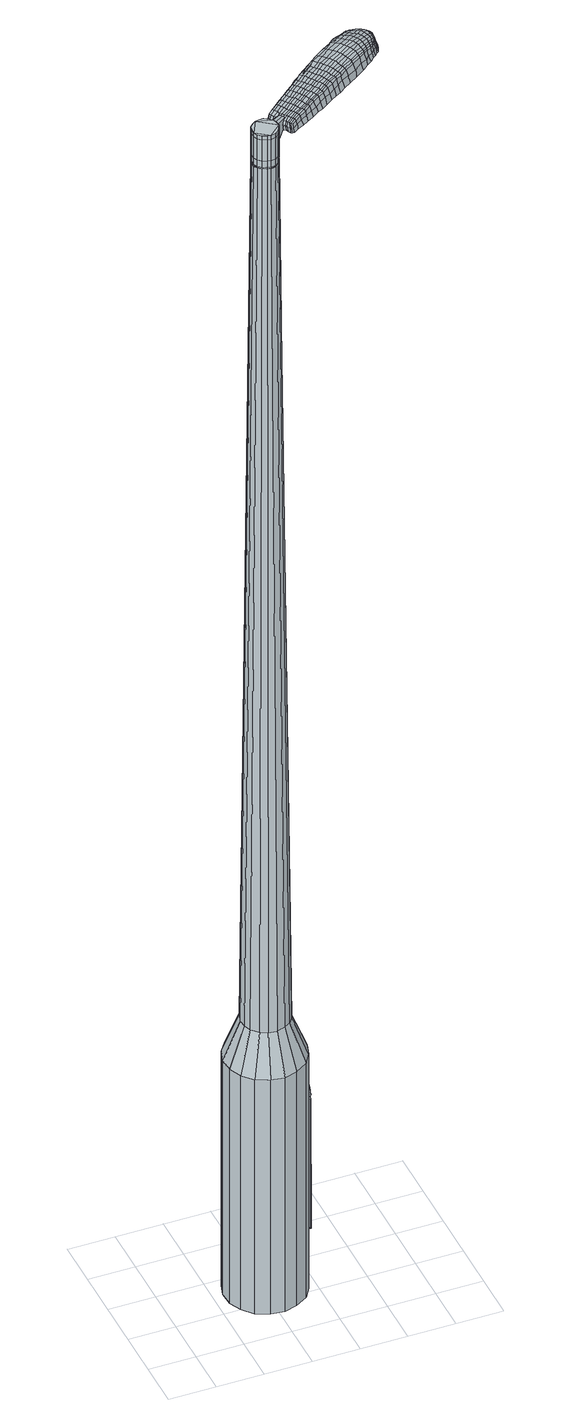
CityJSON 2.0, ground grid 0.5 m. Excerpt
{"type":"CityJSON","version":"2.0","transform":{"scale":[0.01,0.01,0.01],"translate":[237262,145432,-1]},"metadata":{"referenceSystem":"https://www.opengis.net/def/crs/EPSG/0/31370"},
"CityObjects":{
"object1":{"type":"GenericCityObject","attributes":{"cluster":594,"mean_distance_to_centroid":0.357,"new_centroid_x":237263.03,"new_centroid_y":145432.71,"mean_distance_to_camera":6.8,"H1":71.88,"H2":29.85,"Z_final":118.07,"cluster2":55,"proj_x":237265.66,"proj_y":145436.64,"id_line":13754,"bearing_l":123.86,"distance":4.72,"orientation":"right","G_obj":33.86},"geometry":[{"type":"MultiSurface","lod":"2","boundaries":[[[0,1,2,3]],[[1,4,5,2]],[[4,6,7,5]],[[6,8,9,7]],[[8,10,11,9]],[[10,12,13,11]],[[12,14,15,13]],[[14,16,17,15]],[[16,18,19,17]],[[18,20,21,19]],[[20,22,23,21]],[[22,24,25,23]],[[24,26,27,25]],[[26,28,29,27]],[[28,30,31,29]],[[30,32,33,31]],[[32,34,35,33]],[[34,0,3,35]],[[36,37,38,39]],[[38,40,41,42]],[[41,43,42]],[[42,44,45,46]],[[45,47,46]],[[46,48,49,50]],[[49,51,50]],[[42,46,50,38]],[[50,52,39,38]],[[53,36,39]],[[2,5,7,35]],[[7,9,11,15]],[[11,13,15]],[[15,17,19,23]],[[19,21,23]],[[23,25,27,31]],[[27,29,31]],[[15,23,31,7]],[[31,33,35,7]],[[3,2,35]],[[1,0,54,55]],[[0,34,56,54]],[[34,32,57,56]],[[32,30,58,57]],[[30,28,59,58]],[[28,26,60,59]],[[26,24,61,60]],[[24,22,62,61]],[[22,20,63,62]],[[20,18,64,63]],[[18,16,65,64]],[[16,14,66,65]],[[14,12,67,66]],[[12,10,68,67]],[[10,8,69,68]],[[8,6,70,69]],[[6,4,71,70]],[[4,1,55,71]],[[55,54,72,73]],[[54,56,74,72]],[[56,57,75,74]],[[57,58,76,75]],[[58,59,77,76]],[[59,60,78,77]],[[60,61,79,78]],[[61,62,80,79]],[[62,63,81,80]],[[63,64,82,81]],[[64,65,83,82]],[[65,66,84,83]],[[66,67,85,84]],[[67,68,86,85]],[[68,69,87,86]],[[69,70,88,87]],[[70,71,89,88]],[[71,55,73,89]],[[90,91,92,73]],[[74,93,91,90]],[[94,95,93,74]],[[96,97,95,94]],[[98,99,97,96]],[[78,100,99,98]],[[101,102,100,78]],[[103,104,102,101]],[[105,106,104,103]],[[107,108,106,105]],[[109,110,108,107]],[[84,111,110,109]],[[112,113,111,84]],[[114,115,113,112]],[[116,117,115,114]],[[88,118,117,116]],[[119,120,118,88]],[[73,92,120,119]],[[121,122,123,124]],[[125,121,124,126]],[[127,125,126,128]],[[129,127,128,130]],[[131,129,130,132]],[[133,131,132,134]],[[135,133,134,136]],[[137,135,136,138]],[[139,137,138,140]],[[141,139,140,142]],[[143,141,142,144]],[[145,143,144,146]],[[147,145,146,148]],[[149,147,148,150]],[[151,149,150,152]],[[153,151,152,154]],[[72,90,73]],[[72,74,90]],[[75,94,74]],[[75,76,96,94]],[[76,77,98,96]],[[77,78,98]],[[79,101,78]],[[79,80,103,101]],[[80,81,105,103]],[[81,82,107,105]],[[82,83,109,107]],[[83,84,109]],[[85,112,84]],[[85,86,114,112]],[[86,87,116,114]],[[87,88,116]],[[89,119,88]],[[89,73,119]],[[155,92,91]],[[156,120,92]],[[156,118,120]],[[157,117,118]],[[157,158,115,117]],[[158,159,113,115]],[[159,111,113]],[[160,110,111]],[[160,161,108,110]],[[161,162,106,108]],[[162,163,104,106]],[[163,164,102,104]],[[164,100,102]],[[165,99,100]],[[165,166,97,99]],[[166,167,95,97]],[[167,93,95]],[[155,91,93]],[[39,52,153,168]],[[92,155,169,154]],[[53,39,168,122]],[[155,93,123,169]],[[36,53,122,121]],[[93,167,124,123]],[[37,36,121,125]],[[167,166,126,124]],[[38,37,125,127]],[[166,165,128,126]],[[40,38,127,129]],[[165,100,130,128]],[[41,40,129,131]],[[100,164,132,130]],[[43,41,131,133]],[[164,163,134,132]],[[42,43,133,135]],[[163,162,136,134]],[[44,42,135,137]],[[162,161,138,136]],[[45,44,137,139]],[[161,160,140,138]],[[47,45,139,141]],[[160,111,142,140]],[[46,47,141,143]],[[111,159,144,142]],[[48,46,143,145]],[[159,158,146,144]],[[49,48,145,147]],[[158,157,148,146]],[[51,49,147,149]],[[157,118,150,148]],[[50,51,149,151]],[[118,156,152,150]],[[52,50,151,153]],[[156,92,154,152]],[[153,154,170,171]],[[154,169,172,170]],[[169,123,173,172]],[[123,122,174,173]],[[122,168,175,174]],[[168,153,171,175]],[[176,177,178,179]],[[180,176,179,181]],[[176,180,182,183]],[[177,176,183,184]],[[185,186,187,188]],[[189,185,188,190]],[[185,189,191,192]],[[186,185,192,193]],[[194,195,196,197]],[[198,194,197,199]],[[194,198,200,201]],[[195,194,201,202]],[[203,204,205,206]],[[207,203,206,208]],[[203,207,209,210]],[[204,203,210,211]],[[212,213,214,215]],[[216,212,215,217]],[[212,216,218,219]],[[213,212,219,220]],[[221,222,223,224]],[[225,221,224,226]],[[221,225,227,228]],[[222,221,228,229]],[[230,231,232,233]],[[222,230,233,223]],[[230,222,229,234]],[[231,230,234,235]],[[236,237,238,239]],[[231,236,239,232]],[[236,231,235,240]],[[237,236,240,241]],[[242,180,181,243]],[[237,242,243,238]],[[242,237,241,244]],[[180,242,244,182]],[[245,246,247,248]],[[249,245,248,250]],[[245,249,251,252]],[[246,245,252,253]],[[254,255,256,257]],[[246,254,257,247]],[[254,246,253,258]],[[255,254,258,259]],[[260,261,262,263]],[[255,260,263,256]],[[260,255,259,264]],[[261,260,264,265]],[[266,267,268,269]],[[261,266,269,262]],[[266,261,265,270]],[[267,266,270,271]],[[272,177,184,273]],[[267,272,273,268]],[[272,267,271,274]],[[177,272,274,178]],[[275,276,277,278]],[[279,275,278,280]],[[275,279,281,282]],[[276,275,282,283]],[[284,285,286,287]],[[276,284,287,277]],[[284,276,283,288]],[[285,284,288,289]],[[290,291,292,293]],[[285,290,293,286]],[[290,285,289,294]],[[291,290,294,295]],[[296,189,190,297]],[[291,296,297,292]],[[296,291,295,298]],[[189,296,298,191]],[[299,300,301,302]],[[303,299,302,304]],[[299,303,305,306]],[[300,299,306,307]],[[308,309,310,311]],[[300,308,311,301]],[[308,300,307,312]],[[309,308,312,313]],[[314,315,316,317]],[[309,314,317,310]],[[314,309,313,318]],[[315,314,318,319]],[[320,321,322,323]],[[315,320,323,316]],[[320,315,319,324]],[[321,320,324,325]],[[326,186,193,327]],[[321,326,327,322]],[[326,321,325,328]],[[186,326,328,187]],[[329,215,214,330]],[[331,329,330,332]],[[329,331,333,334]],[[215,329,334,217]],[[335,331,332,336]],[[337,335,336,338]],[[335,337,339,340]],[[331,335,340,333]],[[341,337,338,342]],[[343,341,342,344]],[[341,343,345,346]],[[337,341,346,339]],[[347,343,344,348]],[[349,347,348,350]],[[347,349,351,352]],[[343,347,352,345]],[[353,349,350,354]],[[204,353,354,205]],[[353,204,211,355]],[[349,353,355,351]],[[356,357,202,201]],[[358,356,201,200]],[[356,358,359,360]],[[357,356,360,361]],[[362,363,361,360]],[[364,362,360,359]],[[362,364,365,366]],[[363,362,366,367]],[[368,369,367,366]],[[370,368,366,365]],[[368,370,371,372]],[[369,368,372,373]],[[374,375,373,372]],[[376,374,372,371]],[[374,376,209,207]],[[375,374,207,208]],[[377,378,379,380]],[[279,377,380,281]],[[377,279,280,381]],[[378,377,381,382]],[[383,198,199,384]],[[378,383,384,379]],[[383,378,382,385]],[[198,383,385,200]],[[386,387,388,389]],[[225,386,389,227]],[[386,225,226,390]],[[387,386,390,391]],[[392,393,394,395]],[[387,392,395,388]],[[392,387,391,396]],[[393,392,396,397]],[[398,195,202,399]],[[393,398,399,394]],[[398,393,397,400]],[[195,398,400,196]],[[401,402,403,404]],[[183,401,404,184]],[[401,183,182,405]],[[402,401,405,406]],[[407,408,409,410]],[[402,407,410,403]],[[407,402,406,411]],[[408,407,411,412]],[[413,206,205,414]],[[408,413,414,409]],[[413,408,412,415]],[[206,413,415,208]],[[416,417,418,419]],[[188,416,419,190]],[[416,188,187,420]],[[417,416,420,421]],[[422,210,209,423]],[[417,422,423,418]],[[422,417,421,424]],[[210,422,424,211]],[[425,426,427,428]],[[303,425,428,305]],[[425,303,304,429]],[[426,425,429,430]],[[431,216,217,432]],[[426,431,432,427]],[[431,426,430,433]],[[216,431,433,218]],[[434,435,436,437]],[[249,434,437,251]],[[434,249,250,438]],[[435,434,438,439]],[[440,441,442,443]],[[435,440,443,436]],[[440,435,439,444]],[[441,440,444,445]],[[446,213,220,447]],[[441,446,447,442]],[[446,441,445,448]],[[213,446,448,214]],[[449,450,439,438]],[[248,449,438,250]],[[449,248,247,451]],[[450,449,451,452]],[[453,454,445,444]],[[450,453,444,439]],[[453,450,452,455]],[[454,453,455,456]],[[457,330,214,448]],[[454,457,448,445]],[[457,454,456,458]],[[330,457,458,332]],[[459,460,461,462]],[[306,459,462,307]],[[459,306,305,428]],[[460,459,428,427]],[[463,334,333,464]],[[460,463,464,461]],[[463,460,427,432]],[[334,463,432,217]],[[465,466,452,451]],[[257,465,451,247]],[[465,257,256,467]],[[466,465,467,468]],[[469,470,456,455]],[[466,469,455,452]],[[469,466,468,471]],[[470,469,471,472]],[[473,336,332,458]],[[470,473,458,456]],[[473,470,472,474]],[[336,473,474,338]],[[475,476,477,478]],[[312,475,478,313]],[[475,312,307,462]],[[476,475,462,461]],[[479,340,339,480]],[[476,479,480,477]],[[479,476,461,464]],[[340,479,464,333]],[[481,482,468,467]],[[263,481,467,256]],[[481,263,262,483]],[[482,481,483,484]],[[485,486,472,471]],[[482,485,471,468]],[[485,482,484,487]],[[486,485,487,488]],[[489,342,338,474]],[[486,489,474,472]],[[489,486,488,490]],[[342,489,490,344]],[[491,492,493,494]],[[318,491,494,319]],[[491,318,313,478]],[[492,491,478,477]],[[495,346,345,496]],[[492,495,496,493]],[[495,492,477,480]],[[346,495,480,339]],[[497,498,484,483]],[[269,497,483,262]],[[497,269,268,499]],[[498,497,499,500]],[[501,502,488,487]],[[498,501,487,484]],[[501,498,500,503]],[[502,501,503,504]],[[505,348,344,490]],[[502,505,490,488]],[[505,502,504,506]],[[348,505,506,350]],[[507,508,509,510]],[[324,507,510,325]],[[507,324,319,494]],[[508,507,494,493]],[[511,352,351,512]],[[508,511,512,509]],[[511,508,493,496]],[[352,511,496,345]],[[513,514,500,499]],[[273,513,499,268]],[[513,273,184,404]],[[514,513,404,403]],[[515,516,504,503]],[[514,515,503,500]],[[515,514,403,410]],[[516,515,410,409]],[[517,354,350,506]],[[516,517,506,504]],[[517,516,409,414]],[[354,517,414,205]],[[518,519,421,420]],[[328,518,420,187]],[[518,328,325,510]],[[519,518,510,509]],[[520,355,211,424]],[[519,520,424,421]],[[520,519,509,512]],[[355,520,512,351]],[[521,522,382,381]],[[278,521,381,280]],[[521,278,277,523]],[[522,521,523,524]],[[525,358,200,385]],[[522,525,385,382]],[[525,522,524,526]],[[358,525,526,359]],[[527,528,529,530]],[[228,527,530,229]],[[527,228,227,389]],[[528,527,389,388]],[[531,532,533,534]],[[528,531,534,529]],[[531,528,388,395]],[[532,531,395,394]],[[535,357,361,536]],[[532,535,536,533]],[[535,532,394,399]],[[357,535,399,202]],[[537,538,524,523]],[[287,537,523,277]],[[537,287,286,539]],[[538,537,539,540]],[[541,364,359,526]],[[538,541,526,524]],[[541,538,540,542]],[[364,541,542,365]],[[543,544,545,546]],[[234,543,546,235]],[[543,234,229,530]],[[544,543,530,529]],[[547,548,549,550]],[[544,547,550,545]],[[547,544,529,534]],[[548,547,534,533]],[[551,363,367,552]],[[548,551,552,549]],[[551,548,533,536]],[[363,551,536,361]],[[553,554,540,539]],[[293,553,539,286]],[[553,293,292,555]],[[554,553,555,556]],[[557,370,365,542]],[[554,557,542,540]],[[557,554,556,558]],[[370,557,558,371]],[[559,560,561,562]],[[240,559,562,241]],[[559,240,235,546]],[[560,559,546,545]],[[563,564,565,566]],[[560,563,566,561]],[[563,560,545,550]],[[564,563,550,549]],[[567,369,373,568]],[[564,567,568,565]],[[567,564,549,552]],[[369,567,552,367]],[[569,570,556,555]],[[297,569,555,292]],[[569,297,190,419]],[[570,569,419,418]],[[571,376,371,558]],[[570,571,558,556]],[[571,570,418,423]],[[376,571,423,209]],[[572,573,406,405]],[[244,572,405,182]],[[572,244,241,562]],[[573,572,562,561]],[[574,575,412,411]],[[573,574,411,406]],[[574,573,561,566]],[[575,574,566,565]],[[576,375,208,415]],[[575,576,415,412]],[[576,575,565,568]],[[375,576,568,373]],[[577,578,579,580]],[[580,579,581,582]],[[583,581,579,584]],[[584,579,578,585]],[[586,587,588,589]],[[589,588,590,591]],[[592,590,588,593]],[[593,588,587,594]],[[595,596,597,598]],[[598,597,599,600]],[[601,599,597,602]],[[602,597,596,603]],[[604,605,606,607]],[[607,606,608,609]],[[610,608,606,611]],[[611,606,605,612]],[[613,614,615,616]],[[616,615,617,618]],[[619,617,615,620]],[[620,615,614,621]],[[622,623,624,625]],[[625,624,626,627]],[[628,626,624,629]],[[629,624,623,630]],[[631,632,633,634]],[[634,633,623,622]],[[630,623,633,635]],[[635,633,632,636]],[[637,638,639,640]],[[640,639,632,631]],[[636,632,639,641]],[[641,639,638,642]],[[582,581,643,644]],[[644,643,638,637]],[[642,638,643,645]],[[645,643,581,583]],[[646,647,648,649]],[[649,648,650,651]],[[652,650,648,653]],[[653,648,647,654]],[[655,656,657,658]],[[658,657,647,646]],[[654,647,657,659]],[[659,657,656,660]],[[661,662,663,664]],[[664,663,656,655]],[[660,656,663,665]],[[665,663,662,666]],[[667,668,669,670]],[[670,669,662,661]],[[666,662,669,671]],[[671,669,668,672]],[[585,578,673,674]],[[674,673,668,667]],[[672,668,673,675]],[[675,673,578,577]],[[676,677,678,679]],[[679,678,680,681]],[[682,680,678,683]],[[683,678,677,684]],[[685,686,687,688]],[[688,687,677,676]],[[684,677,687,689]],[[689,687,686,690]],[[691,692,693,694]],[[694,693,686,685]],[[690,686,693,695]],[[695,693,692,696]],[[591,590,697,698]],[[698,697,692,691]],[[696,692,697,699]],[[699,697,590,592]],[[700,701,702,703]],[[703,702,704,705]],[[706,704,702,707]],[[707,702,701,708]],[[709,710,711,712]],[[712,711,701,700]],[[708,701,711,713]],[[713,711,710,714]],[[715,716,717,718]],[[718,717,710,709]],[[714,710,717,719]],[[719,717,716,720]],[[721,722,723,724]],[[724,723,716,715]],[[720,716,723,725]],[[725,723,722,726]],[[594,587,727,728]],[[728,727,722,721]],[[726,722,727,729]],[[729,727,587,586]],[[613,616,730,731]],[[731,730,732,733]],[[734,732,730,735]],[[735,730,616,618]],[[733,732,736,737]],[[737,736,738,739]],[[740,738,736,741]],[[741,736,732,734]],[[739,738,742,743]],[[743,742,744,745]],[[746,744,742,747]],[[747,742,738,740]],[[745,744,748,749]],[[749,748,750,751]],[[752,750,748,753]],[[753,748,744,746]],[[751,750,754,755]],[[755,754,605,604]],[[612,605,754,756]],[[756,754,750,752]],[[603,757,758,602]],[[602,758,759,601]],[[760,759,758,761]],[[761,758,757,762]],[[762,763,764,761]],[[761,764,765,760]],[[766,765,764,767]],[[767,764,763,768]],[[768,769,770,767]],[[767,770,771,766]],[[772,771,770,773]],[[773,770,769,774]],[[774,775,776,773]],[[773,776,777,772]],[[610,777,776,608]],[[608,776,775,609]],[[778,779,780,781]],[[781,780,680,682]],[[681,680,780,782]],[[782,780,779,783]],[[600,599,784,785]],[[785,784,779,778]],[[783,779,784,786]],[[786,784,599,601]],[[787,788,789,790]],[[790,789,626,628]],[[627,626,789,791]],[[791,789,788,792]],[[793,794,795,796]],[[796,795,788,787]],[[792,788,795,797]],[[797,795,794,798]],[[603,596,799,800]],[[800,799,794,793]],[[798,794,799,801]],[[801,799,596,595]],[[802,803,804,805]],[[805,804,584,585]],[[583,584,804,806]],[[806,804,803,807]],[[808,809,810,811]],[[811,810,803,802]],[[807,803,810,812]],[[812,810,809,813]],[[604,607,814,815]],[[815,814,809,808]],[[813,809,814,816]],[[816,814,607,609]],[[817,818,819,820]],[[820,819,589,591]],[[586,589,819,821]],[[821,819,818,822]],[[610,611,823,824]],[[824,823,818,817]],[[822,818,823,825]],[[825,823,611,612]],[[826,827,828,829]],[[829,828,704,706]],[[705,704,828,830]],[[830,828,827,831]],[[618,617,832,833]],[[833,832,827,826]],[[831,827,832,834]],[[834,832,617,619]],[[835,836,837,838]],[[838,837,650,652]],[[651,650,837,839]],[[839,837,836,840]],[[841,842,843,844]],[[844,843,836,835]],[[840,836,843,845]],[[845,843,842,846]],[[621,614,847,848]],[[848,847,842,841]],[[846,842,847,849]],[[849,847,614,613]],[[840,850,839]],[[839,850,649,651]],[[646,649,850,851]],[[851,850,852]],[[846,853,854,845]],[[845,854,850,840]],[[852,850,854,855]],[[855,854,853,856]],[[613,731,857,849]],[[849,857,853,846]],[[856,853,857,858]],[[858,857,731,733]],[[859,860,861,862]],[[862,861,707,708]],[[706,707,861,829]],[[829,861,860,826]],[[734,735,863,864]],[[864,863,860,859]],[[826,860,863,833]],[[833,863,735,618]],[[852,865,866,851]],[[851,866,658,646]],[[655,658,866,867]],[[867,866,865,868]],[[856,869,870,855]],[[855,870,865,852]],[[868,865,870,871]],[[871,870,869,872]],[[733,737,873,858]],[[858,873,869,856]],[[872,869,873,874]],[[874,873,737,739]],[[875,876,877,878]],[[878,877,713,714]],[[708,713,877,862]],[[862,877,876,859]],[[740,741,879,880]],[[880,879,876,875]],[[859,876,879,864]],[[864,879,741,734]],[[868,881,882,867]],[[867,882,664,655]],[[661,664,882,883]],[[883,882,881,884]],[[872,885,886,871]],[[871,886,881,868]],[[884,881,886,887]],[[887,886,885,888]],[[739,743,889,874]],[[874,889,885,872]],[[888,885,889,890]],[[890,889,743,745]],[[891,892,893,894]],[[894,893,719,720]],[[714,719,893,878]],[[878,893,892,875]],[[746,747,895,896]],[[896,895,892,891]],[[875,892,895,880]],[[880,895,747,740]],[[884,897,898,883]],[[883,898,670,661]],[[667,670,898,899]],[[899,898,897,900]],[[888,901,902,887]],[[887,902,897,884]],[[900,897,902,903]],[[903,902,901,904]],[[745,749,905,890]],[[890,905,901,888]],[[904,901,905,906]],[[906,905,749,751]],[[907,908,909,910]],[[910,909,725,726]],[[720,725,909,894]],[[894,909,908,891]],[[752,753,911,912]],[[912,911,908,907]],[[891,908,911,896]],[[896,911,753,746]],[[900,913,914,899]],[[899,914,674,667]],[[585,674,914,805]],[[805,914,913,802]],[[904,915,916,903]],[[903,916,913,900]],[[802,913,916,811]],[[811,916,915,808]],[[751,755,917,906]],[[906,917,915,904]],[[808,915,917,815]],[[815,917,755,604]],[[822,918,919,821]],[[821,919,729,586]],[[726,729,919,910]],[[910,919,918,907]],[[612,756,920,825]],[[825,920,918,822]],[[907,918,920,912]],[[912,920,756,752]],[[783,921,922,782]],[[782,922,679,681]],[[676,679,922,923]],[[923,922,921,924]],[[601,759,925,786]],[[786,925,921,783]],[[924,921,925,926]],[[926,925,759,760]],[[927,928,929,930]],[[930,929,629,630]],[[628,629,929,790]],[[790,929,928,787]],[[931,932,933,934]],[[934,933,928,927]],[[787,928,933,796]],[[796,933,932,793]],[[762,757,935,936]],[[936,935,932,931]],[[793,932,935,800]],[[800,935,757,603]],[[924,937,938,923]],[[923,938,688,676]],[[685,688,938,939]],[[939,938,937,940]],[[760,765,941,926]],[[926,941,937,924]],[[940,937,941,942]],[[942,941,765,766]],[[943,944,945,946]],[[946,945,635,636]],[[630,635,945,930]],[[930,945,944,927]],[[947,948,949,950]],[[950,949,944,943]],[[927,944,949,934]],[[934,949,948,931]],[[768,763,951,952]],[[952,951,948,947]],[[931,948,951,936]],[[936,951,763,762]],[[940,953,954,939]],[[939,954,694,685]],[[691,694,954,955]],[[955,954,953,956]],[[766,771,957,942]],[[942,957,953,940]],[[956,953,957,958]],[[958,957,771,772]],[[959,960,961,962]],[[962,961,641,642]],[[636,641,961,946]],[[946,961,960,943]],[[963,964,965,966]],[[966,965,960,959]],[[943,960,965,950]],[[950,965,964,947]],[[774,769,967,968]],[[968,967,964,963]],[[947,964,967,952]],[[952,967,769,768]],[[956,969,970,955]],[[955,970,698,691]],[[591,698,970,820]],[[820,970,969,817]],[[772,777,971,958]],[[958,971,969,956]],[[817,969,971,824]],[[824,971,777,610]],[[807,972,973,806]],[[806,973,645,583]],[[642,645,973,962]],[[962,973,972,959]],[[813,974,975,812]],[[812,975,972,807]],[[959,972,975,966]],[[966,975,974,963]],[[609,775,976,816]],[[816,976,974,813]],[[963,974,976,968]],[[968,976,775,774]],[[577,580,179,178]],[[580,582,181,179]],[[592,593,192,191]],[[593,594,193,192]],[[595,598,197,196]],[[598,600,199,197]],[[619,620,219,218]],[[620,621,220,219]],[[622,625,224,223]],[[625,627,226,224]],[[631,634,233,232]],[[634,622,223,233]],[[637,640,239,238]],[[640,631,232,239]],[[582,644,243,181]],[[644,637,238,243]],[[652,653,252,251]],[[653,654,253,252]],[[654,659,258,253]],[[659,660,259,258]],[[660,665,264,259]],[[665,666,265,264]],[[666,671,270,265]],[[671,672,271,270]],[[672,675,274,271]],[[675,577,178,274]],[[682,683,282,281]],[[683,684,283,282]],[[684,689,288,283]],[[689,690,289,288]],[[690,695,294,289]],[[695,696,295,294]],[[696,699,298,295]],[[699,592,191,298]],[[700,703,302,301]],[[703,705,304,302]],[[709,712,311,310]],[[712,700,301,311]],[[715,718,317,316]],[[718,709,310,317]],[[721,724,323,322]],[[724,715,316,323]],[[594,728,327,193]],[[728,721,322,327]],[[778,781,380,379]],[[781,682,281,380]],[[600,785,384,199]],[[785,778,379,384]],[[627,791,390,226]],[[791,792,391,390]],[[792,797,396,391]],[[797,798,397,396]],[[798,801,400,397]],[[801,595,196,400]],[[705,830,429,304]],[[830,831,430,429]],[[831,834,433,430]],[[834,619,218,433]],[[835,838,437,436]],[[838,652,251,437]],[[841,844,443,442]],[[844,835,436,443]],[[621,848,447,220]],[[848,841,442,447]],[[977,978,979,980]],[[981,982,980,979]],[[983,984,985,986]],[[987,988,989,990]],[[978,991,992,979]],[[993,981,979,992]],[[994,983,986,995]],[[996,997,988,987]],[[991,998,999,992]],[[999,1000,993,992]],[[1001,994,995,1002]],[[1003,997,996,1004]],[[998,1005,1006,999]],[[1006,1007,1000,999]],[[1008,1001,1002,1009]],[[1010,1003,1004,1011]],[[1012,1013,1014,1015]],[[1016,1017,1013,1012]],[[1016,1018,1019,1017]],[[1018,1020,1021,1019]],[[1022,1023,1024,1025]],[[1026,1027,1023,1022]],[[1028,1029,1027,1026]],[[1030,1031,1029,1028]],[[1025,1014,1013,1022]],[[1022,1013,1017,1026]],[[1017,1019,1028,1026]],[[1019,1021,1030,1028]],[[986,985,982,981]],[[995,986,981,993]],[[1000,1002,995,993]],[[1007,1009,1002,1000]],[[987,990,984,983]],[[996,987,983,994]],[[1004,996,994,1001]],[[1011,1004,1001,1008]],[[988,1012,1015,989]],[[997,1016,1012,988]],[[1018,1016,997,1003]],[[1020,1018,1003,1010]],[[1032,1033,1034,1035]],[[1034,1036,1037,1038]],[[1034,1038,1039,1040]],[[1034,1040,1035]],[[1041,1032,1035,1042]],[[1043,1042,1035,1044]],[[1045,1044,1035]],[[1046,1034,1033,1047]],[[1048,1046,1047,1049]],[[1050,1048,1049,1051]],[[1052,1050,1051,1053]],[[1054,1052,1053,1055]],[[1055,1056,1057,1058]],[[1055,1058,1059,1060]],[[1055,1060,1061,1062]],[[1061,1063,1064,1065]],[[1061,1065,1066,1067]],[[1061,1067,1062]],[[1055,1062,1054]],[[1068,1069,1033,1032]],[[1070,1071,1036,1034]],[[1072,1073,1045,1035]],[[1069,1074,1047,1033]],[[1075,1070,1034,1046]],[[1074,1076,1049,1047]],[[1077,1075,1046,1048]],[[1076,1078,1051,1049]],[[1079,1077,1048,1050]],[[1078,1080,1053,1051]],[[1081,1079,1050,1052]],[[1080,1082,1055,1053]],[[1083,1081,1052,1054]],[[1082,1084,1056,1055]],[[1085,1086,1063,1061]],[[1087,1083,1054,1062]],[[1057,1056,1084,1088]],[[1058,1057,1088,1089]],[[1059,1058,1089,1090]],[[1060,1059,1090,1091]],[[1061,1060,1091,1085]],[[1092,1068,1032,1041]],[[1093,1092,1041,1042]],[[1094,1093,1042,1043]],[[1095,1094,1043,1044]],[[1073,1095,1044,1045]],[[1037,1036,1071,1096]],[[1064,1063,1086,1097]],[[1038,1037,1096,1098]],[[1039,1038,1098,1099]],[[1040,1039,1099,1100]],[[1035,1040,1100,1072]],[[1065,1064,1097,1101]],[[1066,1065,1101,1102]],[[1067,1066,1102,1103]],[[1062,1067,1103,1087]]]}]}
},
"vertices":[
[139,97,384],[144,84,384],[144,84,96],[139,97,96],[145,69,384],[145,69,96],[141,55,384],[141,55,96],[133,43,384],[133,43,96],[120,35,384],[120,35,96],[106,31,384],[106,31,96],[92,33,384],[92,33,96],[78,39,384],[78,39,96],[68,50,384],[68,50,96],[62,63,384],[62,63,96],[61,78,384],[61,78,96],[65,92,384],[65,92,96],[74,104,384],[74,104,96],[86,112,384],[86,112,96],[101,116,384],[101,116,96],[115,114,384],[115,114,96],[128,108,384],[128,108,96],[107,87,1524],[102,87,1524],[98,86,1524],[115,81,1524],[94,83,1524],[91,80,1524],[90,70,1524],[90,75,1524],[92,66,1524],[95,63,1524],[104,60,1524],[100,61,1524],[109,61,1524],[113,64,1524],[117,72,1524],[115,68,1524],[116,77,1524],[111,84,1524],[124,88,429],[128,80,429],[118,94,429],[110,98,429],[102,99,429],[93,97,429],[86,92,429],[81,85,429],[78,76,429],[79,68,429],[82,60,429],[89,53,429],[96,49,429],[105,48,429],[114,51,429],[121,55,429],[126,62,429],[128,71,429],[115,81,1483],[116,77,1483],[111,84,1483],[107,87,1483],[102,87,1483],[98,86,1483],[94,83,1483],[91,80,1483],[90,75,1483],[90,70,1483],[92,66,1483],[95,63,1483],[100,61,1483],[104,60,1483],[109,61,1483],[113,64,1483],[115,68,1483],[117,72,1483],[114,81,1483],[114,81,1485],[116,77,1485],[111,84,1485],[107,86,1483],[107,86,1485],[103,86,1483],[103,86,1485],[98,85,1483],[98,85,1485],[94,83,1485],[92,79,1483],[92,79,1485],[91,75,1483],[91,75,1485],[91,70,1483],[91,70,1485],[93,66,1483],[93,66,1485],[96,63,1483],[96,63,1485],[100,61,1485],[104,61,1483],[104,61,1485],[109,62,1483],[109,62,1485],[112,64,1483],[112,64,1485],[115,68,1485],[116,72,1483],[116,72,1485],[107,87,1519],[111,84,1519],[111,84,1493],[107,87,1493],[102,87,1519],[102,87,1493],[98,86,1519],[98,86,1493],[94,83,1519],[94,83,1493],[91,80,1519],[91,80,1493],[90,75,1519],[90,75,1493],[90,70,1519],[90,70,1493],[92,66,1519],[92,66,1493],[95,63,1519],[95,63,1493],[100,61,1519],[100,61,1493],[104,60,1519],[104,60,1493],[109,61,1519],[109,61,1493],[113,64,1519],[113,64,1493],[115,68,1519],[115,68,1493],[117,72,1519],[117,72,1493],[116,77,1519],[116,77,1493],[115,81,1485],[117,72,1485],[113,64,1485],[109,61,1485],[104,60,1485],[95,63,1485],[92,66,1485],[90,70,1485],[90,75,1485],[91,80,1485],[98,86,1485],[102,87,1485],[107,87,1485],[115,81,1519],[115,81,1493],[132,89,1513],[132,89,1518],[130,91,1513],[128,94,1513],[128,94,1518],[130,91,1518],[202,117,1519],[196,113,1518],[198,112,1509],[204,116,1510],[210,121,1519],[212,121,1510],[208,122,1526],[201,117,1525],[195,114,1525],[181,149,1519],[175,144,1518],[176,143,1525],[181,147,1525],[188,154,1519],[188,152,1526],[189,156,1510],[181,151,1510],[176,146,1509],[252,175,1519],[254,172,1519],[255,172,1513],[253,176,1513],[249,178,1519],[249,178,1513],[247,177,1524],[251,174,1524],[253,171,1524],[190,134,1530],[184,130,1529],[186,127,1529],[192,131,1530],[198,139,1531],[200,136,1531],[196,142,1530],[188,137,1530],[182,132,1529],[124,88,1512],[125,86,1512],[126,87,1517],[125,89,1517],[122,91,1512],[123,91,1517],[122,92,1506],[124,89,1506],[126,87,1506],[251,151,1519],[248,148,1519],[250,148,1512],[252,150,1512],[253,152,1518],[254,152,1512],[252,153,1522],[250,152,1523],[247,149,1524],[245,145,1519],[240,142,1519],[242,141,1512],[246,145,1512],[244,146,1524],[239,143,1525],[236,138,1519],[229,134,1519],[231,133,1511],[237,138,1511],[234,139,1526],[228,135,1526],[220,127,1519],[221,127,1510],[218,128,1526],[139,79,1513],[145,83,1513],[144,83,1518],[138,79,1517],[134,76,1512],[134,77,1516],[135,76,1506],[140,79,1507],[147,82,1507],[152,87,1514],[158,90,1515],[157,91,1520],[151,87,1519],[153,86,1507],[160,90,1507],[165,94,1515],[171,98,1516],[170,99,1522],[163,95,1521],[167,94,1508],[173,97,1508],[178,102,1517],[184,105,1517],[182,106,1524],[176,102,1523],[179,101,1508],[186,105,1509],[190,109,1518],[189,110,1524],[192,109,1509],[232,181,1519],[229,179,1519],[229,178,1524],[232,180,1523],[234,182,1518],[234,181,1522],[234,183,1512],[232,182,1512],[229,181,1512],[224,177,1519],[219,174,1519],[220,173,1525],[225,176,1524],[224,179,1512],[219,176,1512],[214,171,1519],[208,167,1519],[208,165,1526],[214,170,1526],[214,173,1511],[208,169,1511],[198,160,1519],[198,159,1526],[198,162,1510],[122,104,1513],[128,109,1513],[128,110,1507],[122,106,1507],[118,100,1512],[118,102,1506],[119,100,1516],[122,103,1517],[128,107,1518],[134,113,1514],[140,118,1515],[140,120,1507],[134,115,1507],[134,112,1519],[140,116,1520],[146,122,1515],[152,127,1516],[152,129,1508],[146,124,1508],[146,121,1521],[152,125,1522],[158,131,1517],[164,136,1517],[164,138,1509],[158,133,1508],[158,130,1523],[164,134,1524],[170,140,1518],[170,142,1509],[170,138,1524],[129,92,1519],[130,90,1519],[135,96,1520],[137,94,1520],[134,99,1520],[127,94,1519],[141,100,1522],[143,98,1522],[148,105,1523],[149,102,1523],[146,107,1523],[140,103,1521],[154,109,1524],[155,106,1524],[160,113,1525],[161,111,1525],[158,116,1525],[152,111,1524],[166,117,1526],[168,115,1526],[172,121,1527],[174,119,1527],[170,124,1527],[164,120,1526],[178,125,1528],[180,123,1528],[176,128,1528],[248,172,1527],[250,169,1527],[245,175,1526],[241,173,1527],[244,170,1528],[246,167,1528],[239,166,1529],[241,163,1529],[236,169,1528],[230,165,1530],[233,162,1530],[235,159,1530],[227,158,1531],[229,155,1531],[224,161,1530],[217,156,1531],[219,153,1531],[221,150,1531],[209,146,1531],[211,143,1531],[206,149,1531],[236,182,1518],[239,181,1519],[240,183,1513],[236,183,1513],[236,181,1523],[239,180,1523],[244,180,1519],[245,181,1513],[243,179,1524],[254,154,1518],[255,157,1518],[253,157,1523],[252,154,1523],[255,154,1513],[256,157,1513],[255,161,1519],[256,165,1519],[254,164,1524],[254,160,1523],[257,161,1513],[257,165,1513],[255,168,1519],[254,168,1524],[256,169,1513],[200,118,1528],[199,120,1528],[193,116,1528],[194,115,1527],[207,123,1528],[206,125,1529],[197,123,1529],[196,125,1530],[190,121,1529],[191,119,1528],[205,127,1529],[203,130,1530],[194,128,1530],[188,124,1529],[202,133,1531],[182,145,1528],[183,144,1529],[191,149,1529],[189,151,1528],[176,141,1527],[178,139,1528],[186,140,1529],[193,146,1530],[180,136,1528],[117,99,1512],[118,97,1512],[119,97,1517],[118,99,1517],[117,100,1506],[118,98,1506],[120,94,1512],[121,94,1517],[120,95,1506],[132,76,1512],[131,78,1512],[132,77,1506],[133,76,1506],[132,77,1517],[131,79,1517],[129,80,1512],[128,82,1512],[129,82,1506],[130,80,1506],[130,81,1517],[129,83,1517],[126,84,1512],[127,84,1506],[127,85,1517],[137,80,1519],[136,82,1519],[143,84,1520],[142,86,1520],[135,84,1519],[133,86,1519],[141,88,1520],[140,90,1520],[132,88,1519],[138,92,1520],[123,102,1519],[124,100,1519],[130,105,1520],[129,106,1520],[126,97,1519],[132,102,1520],[150,88,1521],[149,90,1521],[156,92,1522],[155,93,1522],[147,91,1521],[146,94,1521],[154,95,1522],[152,98,1523],[144,96,1522],[151,100,1523],[135,111,1521],[136,109,1521],[142,113,1522],[141,115,1522],[138,106,1521],[144,110,1522],[162,96,1523],[161,97,1523],[169,100,1524],[168,101,1524],[160,99,1523],[158,102,1524],[166,103,1525],[165,106,1525],[157,104,1524],[163,108,1525],[147,119,1523],[148,118,1523],[154,122,1524],[153,124,1524],[150,115,1524],[156,119,1525],[175,103,1525],[174,105,1525],[181,107,1526],[180,109,1526],[173,107,1526],[171,110,1526],[179,111,1527],[177,114,1527],[169,112,1526],[175,116,1527],[159,128,1525],[160,126,1525],[166,131,1526],[164,133,1526],[162,123,1526],[168,128,1527],[187,111,1527],[186,113,1527],[185,115,1527],[183,117,1528],[182,120,1528],[170,137,1527],[172,135,1527],[174,132,1528],[234,179,1525],[236,179,1525],[231,178,1526],[233,177,1526],[241,177,1526],[237,175,1527],[250,153,1525],[251,155,1525],[248,153,1526],[248,151,1525],[252,159,1525],[252,162,1526],[249,160,1527],[249,156,1526],[251,166,1526],[248,163,1527],[226,175,1526],[228,174,1527],[221,172,1527],[223,171,1528],[232,172,1528],[226,168,1529],[244,148,1526],[244,150,1527],[239,146,1528],[239,144,1527],[244,153,1527],[244,156,1528],[238,152,1529],[239,149,1528],[243,160,1528],[237,156,1530],[215,169,1528],[217,167,1529],[209,164,1528],[210,163,1529],[221,165,1529],[213,160,1530],[234,140,1528],[234,142,1528],[227,138,1529],[227,136,1528],[233,145,1529],[232,149,1530],[225,144,1530],[226,141,1530],[231,152,1530],[223,147,1531],[199,157,1529],[201,156,1529],[203,153,1530],[217,129,1528],[217,131,1529],[215,134,1530],[214,137,1530],[212,140,1531],[197,114,1509],[195,115,1518],[201,118,1518],[203,118,1509],[209,123,1519],[211,122,1510],[207,123,1525],[200,119,1525],[194,115,1525],[177,141,1525],[177,143,1518],[182,147,1518],[182,145,1525],[189,152,1519],[189,150,1525],[190,154,1510],[183,149,1509],[177,145,1509],[253,171,1513],[252,171,1519],[250,174,1519],[251,174,1513],[247,176,1519],[248,177,1513],[246,175,1524],[249,173,1524],[251,170,1524],[186,127,1528],[185,130,1528],[191,134,1529],[192,131,1529],[198,139,1529],[200,136,1529],[196,142,1529],[189,137,1529],[183,133,1528],[128,88,1516],[127,88,1512],[125,90,1512],[126,90,1516],[124,92,1512],[125,93,1516],[124,93,1506],[126,90,1506],[128,88,1506],[249,149,1512],[247,150,1519],[249,152,1518],[251,151,1512],[251,153,1518],[252,153,1512],[250,154,1522],[248,153,1523],[246,151,1523],[241,143,1512],[239,143,1519],[243,147,1519],[245,146,1512],[242,148,1524],[238,144,1525],[230,135,1511],[228,135,1519],[234,140,1519],[236,139,1511],[233,141,1525],[227,136,1526],[218,129,1519],[220,129,1510],[217,130,1526],[143,85,1518],[144,84,1513],[138,81,1513],[137,81,1517],[134,78,1512],[134,79,1515],[135,78,1506],[139,80,1506],[146,84,1507],[156,93,1520],[157,92,1514],[151,88,1514],[150,89,1519],[153,88,1507],[159,92,1507],[169,100,1522],[170,100,1516],[164,96,1515],[163,97,1521],[166,95,1508],[172,99,1508],[181,108,1523],[183,107,1517],[177,103,1516],[175,104,1522],[179,103,1508],[185,107,1508],[189,111,1517],[188,112,1524],[191,110,1509],[230,176,1523],[229,177,1519],[232,179,1518],[233,178,1523],[234,180,1518],[234,179,1522],[234,181,1512],[232,181,1512],[230,179,1512],[220,171,1525],[220,172,1519],[225,175,1519],[226,174,1524],[225,177,1512],[220,174,1512],[209,164,1526],[209,165,1519],[215,169,1519],[215,168,1525],[215,171,1511],[209,167,1511],[199,159,1519],[199,157,1526],[199,161,1510],[130,109,1507],[129,107,1513],[123,103,1513],[124,104,1506],[120,99,1512],[120,101,1506],[121,99,1515],[124,102,1517],[129,106,1518],[142,118,1507],[141,116,1514],[135,112,1514],[136,113,1507],[135,110,1519],[141,115,1520],[153,127,1508],[153,125,1516],[147,121,1515],[148,123,1508],[147,119,1521],[153,124,1522],[165,136,1508],[165,134,1517],[159,130,1516],[159,132,1508],[159,128,1522],[165,133,1523],[171,139,1517],[171,141,1509],[171,137,1524],[130,93,1518],[131,91,1518],[136,97,1519],[137,94,1519],[134,99,1519],[128,95,1518],[142,101,1520],[143,99,1520],[148,105,1521],[150,103,1521],[146,107,1521],[140,103,1520],[154,109,1523],[156,107,1523],[160,113,1524],[162,111,1524],[159,116,1524],[153,112,1523],[167,117,1525],[168,115,1525],[173,121,1526],[174,119,1526],[171,124,1526],[165,120,1525],[179,126,1527],[180,123,1527],[177,128,1527],[249,169,1526],[247,171,1526],[244,174,1525],[241,172,1526],[244,169,1526],[246,166,1526],[240,163,1528],[239,166,1528],[236,169,1527],[230,165,1528],[233,162,1529],[234,159,1529],[229,155,1530],[227,158,1530],[224,161,1529],[217,156,1530],[219,153,1530],[221,150,1530],[211,143,1530],[209,146,1530],[207,149,1530],[239,181,1513],[239,179,1518],[236,180,1518],[236,181,1512],[235,179,1523],[238,178,1523],[243,178,1519],[243,179,1513],[242,177,1523],[251,157,1523],[253,157,1518],[252,155,1518],[250,155,1523],[253,155,1512],[254,157,1512],[252,164,1523],[254,164,1519],[253,161,1519],[252,160,1523],[254,161,1513],[254,165,1513],[253,168,1519],[252,167,1524],[254,168,1513],[193,117,1527],[199,121,1527],[199,120,1527],[193,116,1526],[206,124,1527],[206,125,1528],[190,122,1528],[196,126,1528],[197,123,1528],[191,119,1527],[205,128,1528],[203,131,1529],[194,128,1529],[188,125,1528],[202,133,1529],[191,148,1528],[184,143,1527],[183,144,1527],[190,149,1527],[177,140,1526],[178,139,1527],[186,140,1528],[193,145,1528],[180,136,1527],[121,98,1516],[120,98,1512],[119,99,1512],[120,99,1516],[119,100,1506],[120,99,1506],[122,95,1512],[123,95,1516],[122,96,1506],[134,79,1506],[133,79,1512],[133,78,1512],[134,78,1506],[133,79,1516],[133,80,1516],[131,83,1506],[130,83,1512],[131,81,1512],[132,81,1506],[132,82,1516],[130,84,1516],[128,85,1512],[129,86,1506],[129,86,1516],[137,82,1518],[143,85,1519],[143,86,1519],[134,86,1518],[135,84,1518],[141,88,1519],[140,90,1519],[133,88,1518],[139,92,1519],[130,105,1519],[125,101,1518],[124,101,1518],[130,106,1519],[126,98,1518],[132,102,1519],[149,90,1520],[149,89,1520],[156,93,1521],[155,94,1521],[146,94,1520],[148,92,1520],[154,96,1521],[153,98,1521],[145,96,1520],[151,100,1521],[142,113,1521],[136,109,1520],[136,110,1520],[142,114,1521],[138,106,1520],[144,111,1521],[162,98,1522],[162,97,1522],[168,101,1523],[168,102,1523],[159,102,1522],[160,100,1522],[167,104,1523],[165,106,1524],[157,104,1523],[163,109,1524],[154,122,1523],[148,118,1522],[148,119,1522],[154,123,1523],[150,115,1522],[156,119,1523],[174,106,1524],[175,105,1524],[181,109,1525],[180,109,1525],[171,110,1525],[173,108,1524],[179,112,1525],[177,114,1526],[170,113,1525],[176,117,1526],[166,131,1525],[160,126,1524],[160,127,1524],[166,132,1525],[162,123,1524],[168,128,1525],[187,113,1526],[187,112,1526],[184,118,1527],[185,115,1526],[182,121,1527],[172,135,1526],[171,136,1526],[174,132,1526],[236,177,1524],[234,178,1524],[231,176,1525],[233,176,1525],[240,176,1525],[237,174,1525],[247,154,1525],[250,156,1524],[249,154,1524],[246,152,1525],[248,160,1526],[251,162,1525],[250,159,1524],[248,157,1525],[250,166,1525],[247,163,1526],[228,173,1526],[226,174,1526],[221,170,1526],[223,170,1527],[232,171,1526],[226,168,1527],[238,147,1527],[243,150,1526],[242,149,1526],[238,145,1526],[237,153,1528],[243,157,1527],[243,153,1526],[238,150,1527],[242,160,1527],[236,156,1528],[218,166,1527],[216,167,1527],[209,163,1527],[211,162,1528],[221,164,1528],[214,159,1529],[226,138,1528],[233,143,1527],[233,142,1527],[226,137,1527],[224,144,1529],[231,149,1529],[232,146,1528],[225,141,1528],[230,152,1529],[223,147,1530],[201,155,1528],[200,156,1528],[204,152,1529],[216,132,1528],[216,131,1528],[214,137,1529],[215,134,1529],[212,140,1530],[134,78,1508],[131,83,1508],[158,101,1509],[163,94,1509],[177,112,1510],[181,105,1510],[210,133,1512],[215,126,1512],[200,116,1511],[195,123,1511],[225,143,1513],[236,151,1514],[241,144,1514],[230,136,1513],[127,89,1508],[154,107,1509],[172,119,1510],[205,141,1512],[190,131,1511],[220,151,1513],[231,159,1514],[123,95,1508],[150,114,1509],[167,126,1510],[199,149,1512],[185,139,1511],[226,166,1514],[214,159,1513],[119,100,1508],[145,120,1509],[162,133,1510],[194,157,1512],[179,147,1511],[221,173,1514],[209,167,1513],[247,159,1514],[250,163,1514],[254,157,1514],[251,152,1514],[242,166,1514],[246,169,1514],[237,173,1514],[242,175,1514],[233,180,1514],[238,181,1514],[252,168,1515],[253,172,1515],[254,171,1515],[255,164,1515],[250,171,1515],[252,173,1515],[247,175,1515],[252,174,1515],[245,179,1515],[251,175,1515],[97,116,334],[102,117,334],[102,117,165],[87,114,171],[97,116,165],[94,115,165],[91,115,166],[89,114,167],[88,114,169],[94,115,334],[91,115,333],[89,114,332],[88,114,331],[87,114,328],[116,115,165],[116,115,334],[129,109,165],[129,109,334],[140,98,165],[140,98,334],[146,84,165],[146,84,334],[147,69,165],[147,69,334],[146,65,334],[145,61,334],[144,59,333],[144,57,332],[143,56,331],[143,55,328],[146,65,165],[143,55,171],[143,56,169],[144,57,167],[144,59,166],[145,61,165],[98,114,334],[102,114,334],[102,114,165],[98,114,165],[88,111,171],[88,111,328],[115,113,334],[115,113,165],[128,106,334],[128,106,165],[137,96,334],[137,96,165],[143,83,334],[143,83,165],[144,70,334],[144,70,165],[143,66,334],[141,56,328],[141,56,171],[143,66,165],[142,62,334],[142,60,333],[141,58,332],[141,56,331],[95,113,334],[92,112,333],[90,112,332],[89,111,331],[95,113,165],[141,56,169],[92,112,166],[90,112,167],[89,111,169],[141,58,167],[142,60,166],[142,62,165]
]}
